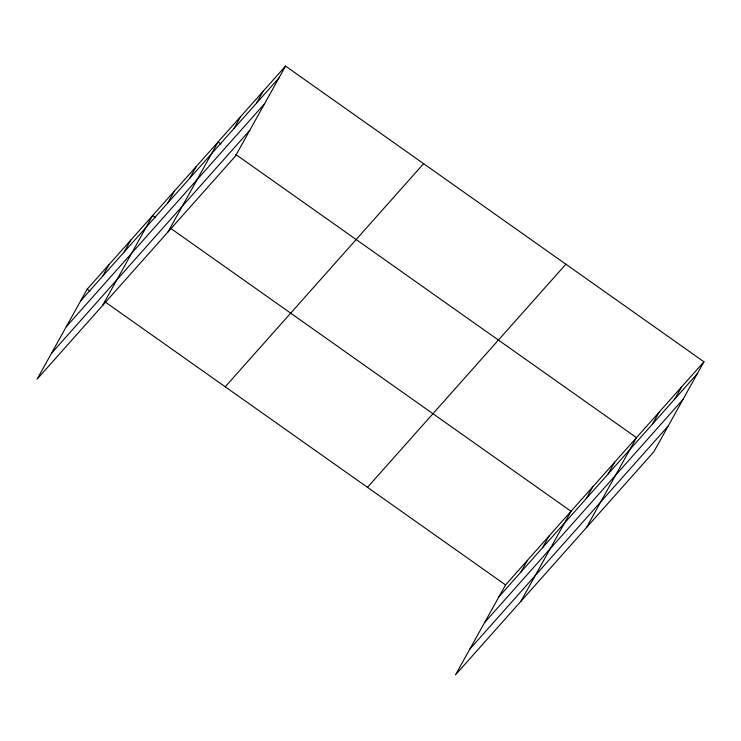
<?xml version="1.0" encoding="UTF-8"?>
<svg xmlns="http://www.w3.org/2000/svg" width="741" height="741" viewBox="0 0 741 741"><rect width="100%" height="100%" fill="white"/><g stroke="black" fill="none" stroke-linecap="round" stroke-linejoin="round"><path stroke-width="1.11" d="M285.535 66.088L87.142 289.222L37.05 379.216L235.443 156.082L285.535 66.088L703.95 361.784L653.858 451.778L455.465 674.912L505.557 584.918L703.95 361.784M102.369 276.523L108.964 264.676M124.192 251.977L130.786 240.13M102.517 305.579L152.609 215.585L155.406 217.567M167.837 202.886L174.431 191.039M189.659 178.34L196.254 166.493M167.985 231.952L218.076 141.957L220.874 143.93M233.971 128.508L240.566 116.661M256.451 103.221L263.046 91.375M520.793 572.219L527.379 560.372M542.616 547.673L549.201 535.826M520.932 601.275L571.024 511.281L170.337 228.117M586.261 498.582L592.846 486.735M608.083 474.036L614.678 462.189M586.409 527.648L636.5 437.653L235.805 154.48M652.386 424.204L658.981 412.366M674.875 398.917L681.47 387.071M80.547 301.059L278.94 77.935M66.19 326.855L264.583 103.721M51.407 353.42L249.791 130.296M225.218 386.802L423.611 163.668M367.48 487.337L565.874 264.204M498.962 596.764L697.355 373.631M484.614 622.551L682.998 399.418M469.822 649.125L668.215 425.992M87.142 289.222L89.939 291.194M104.87 301.744L505.557 584.918"/></g></svg>
